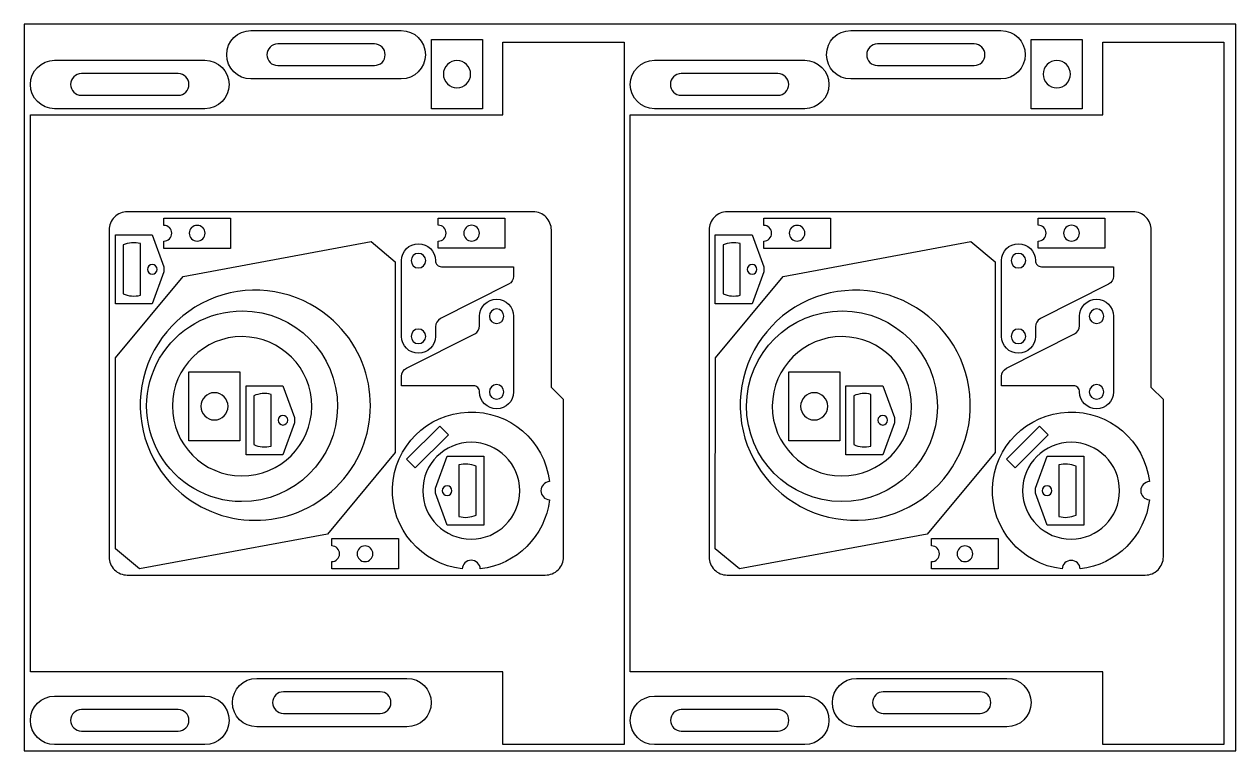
# Model space of a CAD drawing. Header units: metres. Extents: x 0 to 2000, y 0 to 1200.
import ezdxf

# ---------------------------------------------------------------- set-up
doc = ezdxf.new("R2010")
doc.units = ezdxf.units.M

msp = doc.modelspace()

# ---------------------------------------------------------------- linework, layer by layer
for points in [[(0, 0), (2000, 0), (2000, 1200), (0, 1200)], [(790.2, 10.2), (790.2, 130.2), (10.2, 130.2), (10.2, 1050.2), (790.2, 1050.2), (790.2, 1170.2), (990.2, 1170.2), (990.2, 10.2)], [(756.4, 1060.5), (672.4, 1060.5), (672.4, 1174.5), (756.4, 1174.5)], [(1780.5, 10.2), (1780.5, 130.2), (1000.5, 130.2), (1000.5, 1050.2), (1780.5, 1050.2), (1780.5, 1170.2), (1980.5, 1170.2), (1980.5, 10.2)], [(1746.5, 1060.5), (1662.5, 1060.5), (1662.5, 1174.5), (1746.5, 1174.5)], [(211.3, 852.1), (230.5, 799.3), (230.5, 790.8), (211.3, 738.1), (150.5, 738.1), (150.5, 852.1)], [(612.4, 492.5), (500.5, 358), (190.5, 300.4), (150.5, 333.6), (150.7, 648.9), (262.6, 783.5), (572.6, 841.1), (612.5, 807.8)], [(1201.6, 852.1), (1220.8, 799.3), (1220.8, 790.8), (1201.6, 738.1), (1140.8, 738.1), (1140.8, 852.1)], [(1602.7, 492.5), (1490.8, 358), (1180.8, 300.4), (1140.8, 333.6), (1141, 648.9), (1252.9, 783.5), (1562.9, 841.1), (1602.9, 807.8)], [(355.9, 511.9), (271.9, 511.9), (271.9, 625.9), (355.9, 625.9)], [(1346.2, 511.9), (1262.2, 511.9), (1262.2, 625.9), (1346.2, 625.9)], [(427, 603), (446.2, 550.2), (446.2, 541.8), (427, 489), (366.2, 489), (366.2, 603)], [(1417.3, 603), (1436.5, 550.2), (1436.5, 541.8), (1417.3, 489), (1356.5, 489), (1356.5, 603)], [(700.2, 521.8), (685.9, 536.1), (631.3, 481.5), (645.6, 467.2)], [(1690.5, 521.8), (1676.2, 536.1), (1621.6, 481.5), (1635.9, 467.2)], [(698.1, 372.5), (678.8, 425.3), (678.8, 433.8), (698.1, 486.5), (758.8, 486.5), (758.8, 372.5)], [(1688.4, 372.5), (1669.2, 425.3), (1669.2, 433.8), (1688.4, 486.5), (1749.2, 486.5), (1749.2, 372.5)]]:
    msp.add_lwpolyline(points, close=True)
for points in [[(622.2, 1109.6), (374.2, 1109.6, -1), (374.2, 1189.6), (622.2, 1189.6, -1)], [(1612.4, 1109.6), (1364.4, 1109.6, -1), (1364.4, 1189.6), (1612.4, 1189.6, -1)], [(578.1, 1167.4), (418.4, 1167.4, 1), (418.4, 1131.8), (578.1, 1131.8, 1)], [(1568.2, 1167.4), (1408.5, 1167.4, 1), (1408.5, 1131.8), (1568.2, 1131.8, 1)], [(298.2, 1060.5), (50.2, 1060.5, -1), (50.2, 1140.5), (298.2, 1140.5, -1)], [(736.9, 1117.5, 1), (691.9, 1117.5, 1)], [(1288.4, 1060.5), (1040.4, 1060.5, -1), (1040.4, 1140.5), (1288.4, 1140.5, -1)], [(1727, 1117.5, 1), (1682, 1117.5, 1)], [(254.1, 1118.4), (94.4, 1118.4, 1), (94.4, 1082.7), (254.1, 1082.7, 1)], [(1244.2, 1118.4), (1084.5, 1118.4, 1), (1084.5, 1082.7), (1244.2, 1082.7, 1)], [(140.2, 860.2), (140.2, 320.2, 0.414214), (170.2, 290.2), (860.2, 290.2, 0.414214), (890.2, 320.2), (890.2, 580.2), (870.2, 600.2), (870.2, 860.2, 0.414214), (840.2, 890.2), (170.2, 890.2, 0.414214)], [(1130.5, 860.2), (1130.5, 320.2, 0.414214), (1160.5, 290.2), (1850.5, 290.2, 0.414214), (1880.5, 320.2), (1880.5, 580.2), (1860.5, 600.2), (1860.5, 860.2, 0.414214), (1830.5, 890.2), (1160.5, 890.2, 0.414214)], [(340.5, 829.8), (230.5, 829.8), (230.5, 841.8, 1), (230.5, 867.8), (230.5, 879.8), (340.5, 879.8)], [(298.5, 854.8, 1), (272.5, 854.8, 1)], [(793.5, 829.9), (683.5, 829.9), (683.5, 841.9, 1), (683.5, 867.9), (683.5, 879.9), (793.5, 879.9)], [(751.5, 854.9, 1), (725.5, 854.9, 1)], [(1330.8, 829.8), (1220.8, 829.8), (1220.8, 841.8, 1), (1220.8, 867.8), (1220.8, 879.8), (1330.8, 879.8)], [(1288.8, 854.8, 1), (1262.8, 854.8, 1)], [(1783.8, 829.9), (1673.8, 829.9), (1673.8, 841.9, 1), (1673.8, 867.9), (1673.8, 879.9), (1783.8, 879.9)], [(1741.8, 854.9, 1), (1715.8, 854.9, 1)], [(163.3, 754.7, 0.165842), (191.7, 752.4), (191.7, 837.7, 0.165842), (163.3, 835.4)], [(687.1, 713.7, 0.283243), (678.8, 700.3), (678.8, 684.5, -1), (622.8, 684.5), (622.8, 809.5, -1), (678.8, 809.5, 0.414214), (688.8, 799.5), (807.8, 799.5), (807.8, 783.8, -0.283243), (799.6, 770.4)], [(650.8, 797.5, 1), (650.8, 821.5, 1)], [(1153.7, 754.7, 0.165842), (1182, 752.4), (1182, 837.7, 0.165842), (1153.7, 835.4)], [(1677.4, 713.7, 0.283243), (1669.2, 700.3), (1669.2, 684.5, -1), (1613.2, 684.5), (1613.2, 809.5, -1), (1669.2, 809.5, 0.414214), (1679.2, 799.5), (1798.2, 799.5), (1798.2, 783.8, -0.283243), (1789.9, 770.4)], [(1641.2, 797.5, 1), (1641.2, 821.5, 1)], [(211.3, 787.1, 1), (211.3, 803.1, 1)], [(1201.6, 787.1, 1), (1201.6, 803.1, 1)], [(260, 424.6, 1), (503, 716.8, 1)], [(1250.4, 424.6, 1), (1493.3, 716.8, 1)], [(743.6, 688.5, 0.283243), (751.8, 701.9), (751.8, 717.7, -1), (807.8, 717.7), (807.8, 592.7, -1), (751.8, 592.7, 0.414214), (741.8, 602.7), (622.8, 602.7), (622.8, 618.5, -0.283243), (631.1, 631.8)], [(1733.9, 688.5, 0.283243), (1742.2, 701.9), (1742.2, 717.7, -1), (1798.2, 717.7), (1798.2, 592.7, -1), (1742.2, 592.7, 0.414214), (1732.2, 602.7), (1613.2, 602.7), (1613.2, 618.5, -0.283243), (1621.4, 631.8)], [(360.3, 726.5, -1), (358.9, 411.5, -1)], [(779.8, 729.7, 1), (779.8, 705.7, 1)], [(1350.6, 726.5, -1), (1349.2, 411.5, -1)], [(1770.2, 729.7, 1), (1770.2, 705.7, 1)], [(360.1, 684, 1), (359.1, 454, 1)], [(650.8, 672.5, 1), (650.8, 696.5, 1)], [(1350.4, 684, 1), (1349.4, 454, 1)], [(1641.2, 672.5, 1), (1641.2, 696.5, 1)], [(779.8, 604.7, 1), (779.8, 580.7, 1)], [(1770.2, 604.7, 1), (1770.2, 580.7, 1)], [(336.4, 568.9, 1), (291.4, 568.9, 1)], [(379, 505.7, 0.165842), (407.4, 503.3), (407.4, 588.7, 0.165842), (379, 586.3)], [(1326.7, 568.9, 1), (1281.7, 568.9, 1)], [(1369.3, 505.7, 0.165842), (1397.7, 503.3), (1397.7, 588.7, 0.165842), (1369.3, 586.3)], [(427, 538, 1), (427, 554, 1)], [(867.1, 414.5, -0.348093), (752.9, 300.4, 0.94388), (722.9, 300.4, -2.067921), (867.1, 444.5, 0.94388)], [(1417.3, 538, 1), (1417.3, 554, 1)], [(1857.4, 414.5, -0.348093), (1743.2, 300.4, 0.94388), (1713.3, 300.4, -2.067921), (1857.4, 444.5, 0.94388)], [(737.9, 509.5, 1), (737.9, 349.5, 1)], [(1728.2, 509.5, 1), (1728.2, 349.5, 1)], [(746, 469.9, 0.165842), (717.7, 472.2), (717.7, 386.9, 0.165842), (746, 389.2)], [(1736.3, 469.9, 0.165842), (1708, 472.2), (1708, 386.9, 0.165842), (1736.3, 389.2)], [(698.1, 437.5, 1), (698.1, 421.5, 1)], [(1688.4, 437.5, 1), (1688.4, 421.5, 1)], [(617.6, 300.4), (507.6, 300.4), (507.6, 312.4, 1), (507.6, 338.4), (507.6, 350.4), (617.6, 350.4)], [(1607.9, 300.4), (1497.9, 300.4), (1497.9, 312.4, 1), (1497.9, 338.4), (1497.9, 350.4), (1607.9, 350.4)], [(575.6, 325.4, 1), (549.6, 325.4, 1)], [(1565.9, 325.4, 1), (1539.9, 325.4, 1)], [(631.8, 39.6), (383.8, 39.6, -1), (383.8, 119.6), (631.8, 119.6, -1)], [(1622.1, 39.6), (1374.1, 39.6, -1), (1374.1, 119.6), (1622.1, 119.6, -1)], [(298.2, 10.2), (50.2, 10.2, -1), (50.2, 90.2), (298.2, 90.2, -1)], [(587.6, 97.4), (427.9, 97.4, 1), (427.9, 61.8), (587.6, 61.8, 1)], [(1288.5, 10.2), (1040.5, 10.2, -1), (1040.5, 90.2), (1288.5, 90.2, -1)], [(1577.9, 97.4), (1418.2, 97.4, 1), (1418.2, 61.8), (1577.9, 61.8, 1)], [(254.1, 68.1), (94.4, 68.1, 1), (94.4, 32.4), (254.1, 32.4, 1)], [(1244.4, 68.1), (1084.7, 68.1, 1), (1084.7, 32.4), (1244.4, 32.4, 1)]]:
    msp.add_lwpolyline(points, format="xyb", close=True)

doc.saveas('drawing.dxf')
